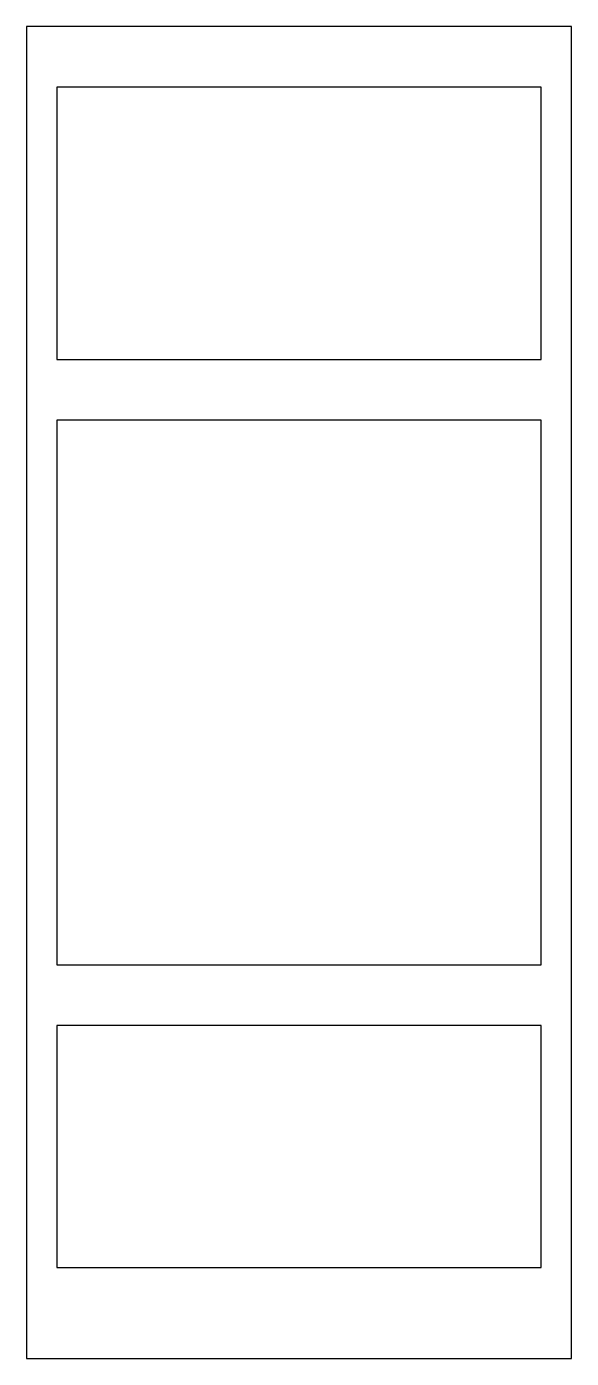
# Model space of a CAD drawing. Header units: metres. Extents: x 0 to 1.8, y 0 to 4.4.
import ezdxf

# ---------------------------------------------------------------- set-up
doc = ezdxf.new("R2010")
doc.units = ezdxf.units.M

msp = doc.modelspace()

# ---------------------------------------------------------------- linework, layer by layer
for points in [[(0, 0), (1.8, 0), (1.8, 4.4), (0, 4.4)], [(0.1, 3.3), (1.7, 3.3), (1.7, 4.2), (0.1, 4.2)], [(0.1, 1.3), (1.7, 1.3), (1.7, 3.1), (0.1, 3.1)], [(0.1, 0.3), (1.7, 0.3), (1.7, 1.1), (0.1, 1.1)]]:
    msp.add_lwpolyline(points, close=True)

doc.saveas('drawing.dxf')
